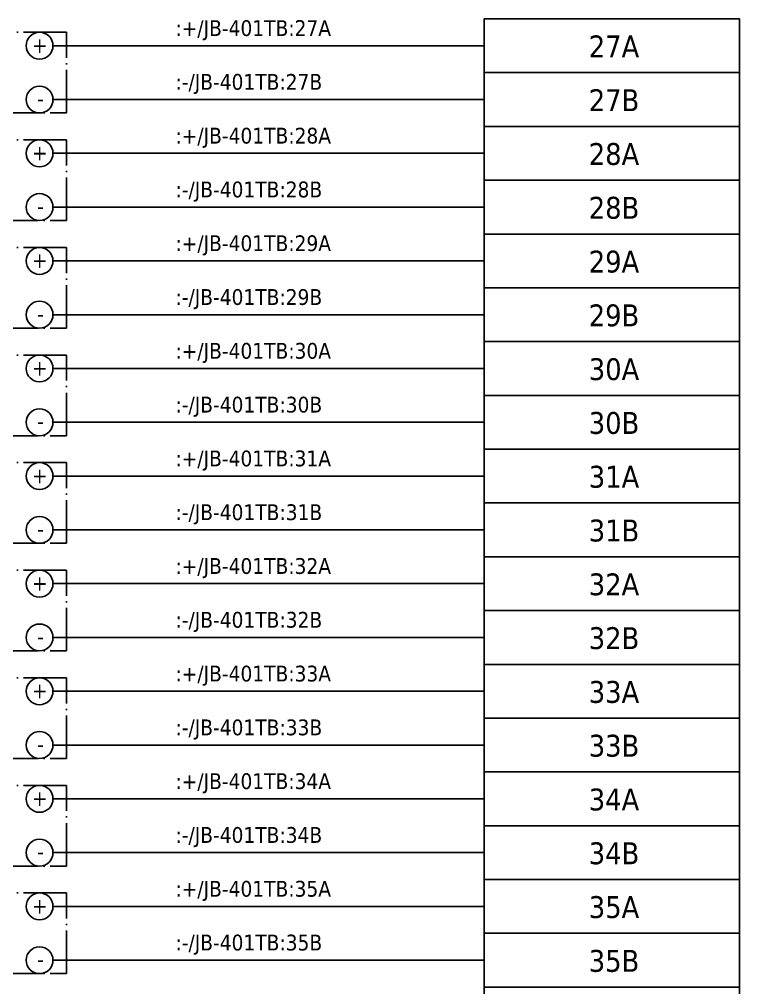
# Model space of a CAD drawing. Header units: millimetres. Extents: x 0 to 1792788, y -13 to 262234.
# Drawn here: x 35.5 to 89, y 79 to 151 of the extents above; entities that cross this region are included whole.
import ezdxf
from ezdxf.enums import TextEntityAlignment as Align

# ---------------------------------------------------------------- set-up
doc = ezdxf.new("R2010")
doc.units = ezdxf.units.MM
doc.linetypes.add('EPL_DASHDOT', pattern=[1, 0.8, -0.1, 0, -0.1])
for name, color, linetype, lineweight in [('EPLAN300', 5, 'Continuous', 25), ('EPLAN302', 5, 'Continuous', 25), ('EPLAN307', 134, 'EPL_DASHDOT', 25), ('EPLAN311', 7, 'Continuous', 25), ('EPLAN400', 5, 'Continuous', 35), ('EPLAN405', 7, 'Continuous', 25), ('EPLAN421', 5, 'Continuous', 35), ('EPLAN433', 251, 'Continuous', 35), ('EPLAN500', 7, 'Continuous', 35), ('EPLAN501', 7, 'Continuous', 35), ('EPLAN502', 7, 'Continuous', 35), ('EPLAN503', 7, 'Continuous', 35), ('EPLAN504', 7, 'Continuous', 35)]:
    doc.layers.add(name, color=color, linetype=linetype, lineweight=lineweight)
doc.styles.add('Tahoma', font='')
doc.styles.get('Tahoma').set_extended_font_data('Tahoma')

# ---------------------------------------------------------------- blocks, each defined once
blk = doc.blocks.new('EPLSYM_LibrarySPECIAL_en_US_Symbol427_Variant5_Placement1_96')
at = {"layer": 'EPLAN421', "color": 5, "style": 'Tahoma'}
for tag, p in [('17_20029[1]', (-0.9525, 3.335)), ('17_20029[2]', (20.0025, 3.335))]:
    blk.add_attdef(tag, text='', height=1.1739, dxfattribs=at).set_placement(p, align=Align.BOTTOM_RIGHT)
at = {"layer": 'EPLAN433', "color": 251, "style": 'Tahoma'}
blk.add_attdef('17_20406_1', text='', height=1.6254, dxfattribs=at).set_placement((0.9525, 1.5875), align=Align.BOTTOM_RIGHT)
blk.add_attdef('17_20406', text='', height=1.6254, dxfattribs=at).set_placement((0.9525, 1.5875), align=Align.BOTTOM_LEFT)
blk = doc.blocks.new('EPLSYM_LibrarySPECIAL_en_US_Symbol427_Variant5_Placement1_97')
at = {"layer": 'EPLAN421', "color": 5, "style": 'Tahoma'}
for tag, p in [('17_20029[1]', (-0.9525, 3.335)), ('17_20029[2]', (20.0025, 3.335))]:
    blk.add_attdef(tag, text='', height=1.1739, dxfattribs=at).set_placement(p, align=Align.BOTTOM_RIGHT)
at = {"layer": 'EPLAN433', "color": 251, "style": 'Tahoma'}
blk.add_attdef('17_20406_1', text='', height=1.6254, dxfattribs=at).set_placement((0.9525, 1.5875), align=Align.BOTTOM_RIGHT)
blk.add_attdef('17_20406', text='', height=1.6254, dxfattribs=at).set_placement((0.9525, 1.5875), align=Align.BOTTOM_LEFT)
blk = doc.blocks.new('EPLSYM_LibrarySPECIAL_en_US_Symbol427_Variant5_Placement1_98')
at = {"layer": 'EPLAN421', "color": 5, "style": 'Tahoma'}
for tag, p in [('17_20029[1]', (-0.9525, 3.335)), ('17_20029[2]', (20.0025, 3.335))]:
    blk.add_attdef(tag, text='', height=1.1739, dxfattribs=at).set_placement(p, align=Align.BOTTOM_RIGHT)
at = {"layer": 'EPLAN433', "color": 251, "style": 'Tahoma'}
blk.add_attdef('17_20406_1', text='', height=1.6254, dxfattribs=at).set_placement((0.9525, 1.5875), align=Align.BOTTOM_RIGHT)
blk.add_attdef('17_20406', text='', height=1.6254, dxfattribs=at).set_placement((0.9525, 1.5875), align=Align.BOTTOM_LEFT)
blk = doc.blocks.new('EPLSYM_LibrarySPECIAL_en_US_Symbol427_Variant5_Placement1_99')
at = {"layer": 'EPLAN421', "color": 5, "style": 'Tahoma'}
for tag, p in [('17_20029[1]', (-0.9525, 3.335)), ('17_20029[2]', (20.0025, 3.335))]:
    blk.add_attdef(tag, text='', height=1.1739, dxfattribs=at).set_placement(p, align=Align.BOTTOM_RIGHT)
at = {"layer": 'EPLAN433', "color": 251, "style": 'Tahoma'}
blk.add_attdef('17_20406_1', text='', height=1.6254, dxfattribs=at).set_placement((0.9525, 1.5875), align=Align.BOTTOM_RIGHT)
blk.add_attdef('17_20406', text='', height=1.6254, dxfattribs=at).set_placement((0.9525, 1.5875), align=Align.BOTTOM_LEFT)
blk = doc.blocks.new('EPLSYM_LibrarySPECIAL_en_US_Symbol427_Variant5_Placement1_100')
at = {"layer": 'EPLAN421', "color": 5, "style": 'Tahoma'}
for tag, p in [('17_20029[1]', (-0.9525, 3.335)), ('17_20029[2]', (20.0025, 3.335))]:
    blk.add_attdef(tag, text='', height=1.1739, dxfattribs=at).set_placement(p, align=Align.BOTTOM_RIGHT)
at = {"layer": 'EPLAN433', "color": 251, "style": 'Tahoma'}
blk.add_attdef('17_20406_1', text='', height=1.6254, dxfattribs=at).set_placement((0.9525, 1.5875), align=Align.BOTTOM_RIGHT)
blk.add_attdef('17_20406', text='', height=1.6254, dxfattribs=at).set_placement((0.9525, 1.5875), align=Align.BOTTOM_LEFT)
blk = doc.blocks.new('EPLSYM_LibrarySPECIAL_en_US_Symbol427_Variant5_Placement1_101')
at = {"layer": 'EPLAN421', "color": 5, "style": 'Tahoma'}
for tag, p in [('17_20029[1]', (-0.9525, 3.335)), ('17_20029[2]', (20.0025, 3.335))]:
    blk.add_attdef(tag, text='', height=1.1739, dxfattribs=at).set_placement(p, align=Align.BOTTOM_RIGHT)
at = {"layer": 'EPLAN433', "color": 251, "style": 'Tahoma'}
blk.add_attdef('17_20406_1', text='', height=1.6254, dxfattribs=at).set_placement((0.9525, 1.5875), align=Align.BOTTOM_RIGHT)
blk.add_attdef('17_20406', text='', height=1.6254, dxfattribs=at).set_placement((0.9525, 1.5875), align=Align.BOTTOM_LEFT)
blk = doc.blocks.new('EPLSYM_LibrarySPECIAL_en_US_Symbol427_Variant5_Placement1_102')
at = {"layer": 'EPLAN421', "color": 5, "style": 'Tahoma'}
for tag, p in [('17_20029[1]', (-0.9525, 3.335)), ('17_20029[2]', (20.0025, 3.335))]:
    blk.add_attdef(tag, text='', height=1.1739, dxfattribs=at).set_placement(p, align=Align.BOTTOM_RIGHT)
at = {"layer": 'EPLAN433', "color": 251, "style": 'Tahoma'}
blk.add_attdef('17_20406_1', text='', height=1.6254, dxfattribs=at).set_placement((0.9525, 1.5875), align=Align.BOTTOM_RIGHT)
blk.add_attdef('17_20406', text='', height=1.6254, dxfattribs=at).set_placement((0.9525, 1.5875), align=Align.BOTTOM_LEFT)
blk = doc.blocks.new('EPLSYM_LibrarySPECIAL_en_US_Symbol427_Variant5_Placement1_103')
at = {"layer": 'EPLAN421', "color": 5, "style": 'Tahoma'}
for tag, p in [('17_20029[1]', (-0.9525, 3.335)), ('17_20029[2]', (20.0025, 3.335))]:
    blk.add_attdef(tag, text='', height=1.1739, dxfattribs=at).set_placement(p, align=Align.BOTTOM_RIGHT)
at = {"layer": 'EPLAN433', "color": 251, "style": 'Tahoma'}
blk.add_attdef('17_20406_1', text='', height=1.6254, dxfattribs=at).set_placement((0.9525, 1.5875), align=Align.BOTTOM_RIGHT)
blk.add_attdef('17_20406', text='', height=1.6254, dxfattribs=at).set_placement((0.9525, 1.5875), align=Align.BOTTOM_LEFT)
blk = doc.blocks.new('EPLSYM_LibrarySPECIAL_en_US_Symbol427_Variant5_Placement1_104')
at = {"layer": 'EPLAN421', "color": 5, "style": 'Tahoma'}
for tag, p in [('17_20029[1]', (-0.9525, 3.335)), ('17_20029[2]', (20.0025, 3.335))]:
    blk.add_attdef(tag, text='', height=1.1739, dxfattribs=at).set_placement(p, align=Align.BOTTOM_RIGHT)
at = {"layer": 'EPLAN433', "color": 251, "style": 'Tahoma'}
blk.add_attdef('17_20406_1', text='', height=1.6254, dxfattribs=at).set_placement((0.9525, 1.5875), align=Align.BOTTOM_RIGHT)
blk.add_attdef('17_20406', text='', height=1.6254, dxfattribs=at).set_placement((0.9525, 1.5875), align=Align.BOTTOM_LEFT)
blk = doc.blocks.new('EPLSYM_LibrarySPECIAL_en_US_Symbol427_Variant5_Placement1_105')
at = {"layer": 'EPLAN421', "color": 5, "style": 'Tahoma'}
for tag, p in [('17_20029[1]', (-0.9525, 3.335)), ('17_20029[2]', (20.0025, 3.335))]:
    blk.add_attdef(tag, text='', height=1.1739, dxfattribs=at).set_placement(p, align=Align.BOTTOM_RIGHT)
at = {"layer": 'EPLAN433', "color": 251, "style": 'Tahoma'}
blk.add_attdef('17_20406_1', text='', height=1.6254, dxfattribs=at).set_placement((0.9525, 1.5875), align=Align.BOTTOM_RIGHT)
blk.add_attdef('17_20406', text='', height=1.6254, dxfattribs=at).set_placement((0.9525, 1.5875), align=Align.BOTTOM_LEFT)
blk = doc.blocks.new('EPLSYM_LibrarySPECIAL_en_US_Symbol427_Variant5_Placement1_106')
at = {"layer": 'EPLAN421', "color": 5, "style": 'Tahoma'}
for tag, p in [('17_20029[1]', (-0.9525, 3.335)), ('17_20029[2]', (20.0025, 3.335))]:
    blk.add_attdef(tag, text='', height=1.1739, dxfattribs=at).set_placement(p, align=Align.BOTTOM_RIGHT)
at = {"layer": 'EPLAN433', "color": 251, "style": 'Tahoma'}
blk.add_attdef('17_20406_1', text='', height=1.6254, dxfattribs=at).set_placement((0.9525, 1.5875), align=Align.BOTTOM_RIGHT)
blk.add_attdef('17_20406', text='', height=1.6254, dxfattribs=at).set_placement((0.9525, 1.5875), align=Align.BOTTOM_LEFT)
blk = doc.blocks.new('EPLSYM_LibrarySPECIAL_en_US_Symbol427_Variant5_Placement1_107')
at = {"layer": 'EPLAN421', "color": 5, "style": 'Tahoma'}
for tag, p in [('17_20029[1]', (-0.9525, 3.335)), ('17_20029[2]', (20.0025, 3.335))]:
    blk.add_attdef(tag, text='', height=1.1739, dxfattribs=at).set_placement(p, align=Align.BOTTOM_RIGHT)
at = {"layer": 'EPLAN433', "color": 251, "style": 'Tahoma'}
blk.add_attdef('17_20406_1', text='', height=1.6254, dxfattribs=at).set_placement((0.9525, 1.5875), align=Align.BOTTOM_RIGHT)
blk.add_attdef('17_20406', text='', height=1.6254, dxfattribs=at).set_placement((0.9525, 1.5875), align=Align.BOTTOM_LEFT)
blk = doc.blocks.new('EPLSYM_LibrarySPECIAL_en_US_Symbol427_Variant5_Placement1_108')
at = {"layer": 'EPLAN421', "color": 5, "style": 'Tahoma'}
for tag, p in [('17_20029[1]', (-0.9525, 3.335)), ('17_20029[2]', (20.0025, 3.335))]:
    blk.add_attdef(tag, text='', height=1.1739, dxfattribs=at).set_placement(p, align=Align.BOTTOM_RIGHT)
at = {"layer": 'EPLAN433', "color": 251, "style": 'Tahoma'}
blk.add_attdef('17_20406_1', text='', height=1.6254, dxfattribs=at).set_placement((0.9525, 1.5875), align=Align.BOTTOM_RIGHT)
blk.add_attdef('17_20406', text='', height=1.6254, dxfattribs=at).set_placement((0.9525, 1.5875), align=Align.BOTTOM_LEFT)
blk = doc.blocks.new('EPLSYM_LibrarySPECIAL_en_US_Symbol427_Variant5_Placement1_109')
at = {"layer": 'EPLAN421', "color": 5, "style": 'Tahoma'}
for tag, p in [('17_20029[1]', (-0.9525, 3.335)), ('17_20029[2]', (20.0025, 3.335))]:
    blk.add_attdef(tag, text='', height=1.1739, dxfattribs=at).set_placement(p, align=Align.BOTTOM_RIGHT)
at = {"layer": 'EPLAN433', "color": 251, "style": 'Tahoma'}
blk.add_attdef('17_20406_1', text='', height=1.6254, dxfattribs=at).set_placement((0.9525, 1.5875), align=Align.BOTTOM_RIGHT)
blk.add_attdef('17_20406', text='', height=1.6254, dxfattribs=at).set_placement((0.9525, 1.5875), align=Align.BOTTOM_LEFT)
blk = doc.blocks.new('EPLSYM_LibrarySPECIAL_en_US_Symbol427_Variant5_Placement1_110')
at = {"layer": 'EPLAN421', "color": 5, "style": 'Tahoma'}
for tag, p in [('17_20029[1]', (-0.9525, 3.335)), ('17_20029[2]', (20.0025, 3.335))]:
    blk.add_attdef(tag, text='', height=1.1739, dxfattribs=at).set_placement(p, align=Align.BOTTOM_RIGHT)
at = {"layer": 'EPLAN433', "color": 251, "style": 'Tahoma'}
blk.add_attdef('17_20406_1', text='', height=1.6254, dxfattribs=at).set_placement((0.9525, 1.5875), align=Align.BOTTOM_RIGHT)
blk.add_attdef('17_20406', text='', height=1.6254, dxfattribs=at).set_placement((0.9525, 1.5875), align=Align.BOTTOM_LEFT)
blk = doc.blocks.new('EPLSYM_LibrarySPECIAL_en_US_Symbol427_Variant5_Placement1_111')
at = {"layer": 'EPLAN421', "color": 5, "style": 'Tahoma'}
for tag, p in [('17_20029[1]', (-0.9525, 3.335)), ('17_20029[2]', (20.0025, 3.335))]:
    blk.add_attdef(tag, text='', height=1.1739, dxfattribs=at).set_placement(p, align=Align.BOTTOM_RIGHT)
at = {"layer": 'EPLAN433', "color": 251, "style": 'Tahoma'}
blk.add_attdef('17_20406_1', text='', height=1.6254, dxfattribs=at).set_placement((0.9525, 1.5875), align=Align.BOTTOM_RIGHT)
blk.add_attdef('17_20406', text='', height=1.6254, dxfattribs=at).set_placement((0.9525, 1.5875), align=Align.BOTTOM_LEFT)
blk = doc.blocks.new('EPLSYM_LibrarySPECIAL_en_US_Symbol427_Variant5_Placement1_112')
at = {"layer": 'EPLAN421', "color": 5, "style": 'Tahoma'}
for tag, p in [('17_20029[1]', (-0.9525, 3.335)), ('17_20029[2]', (20.0025, 3.335))]:
    blk.add_attdef(tag, text='', height=1.1739, dxfattribs=at).set_placement(p, align=Align.BOTTOM_RIGHT)
at = {"layer": 'EPLAN433', "color": 251, "style": 'Tahoma'}
blk.add_attdef('17_20406_1', text='', height=1.6254, dxfattribs=at).set_placement((0.9525, 1.5875), align=Align.BOTTOM_RIGHT)
blk.add_attdef('17_20406', text='', height=1.6254, dxfattribs=at).set_placement((0.9525, 1.5875), align=Align.BOTTOM_LEFT)
blk = doc.blocks.new('EPLSYM_LibrarySPECIAL_en_US_Symbol427_Variant5_Placement1_113')
at = {"layer": 'EPLAN421', "color": 5, "style": 'Tahoma'}
for tag, p in [('17_20029[1]', (-0.9525, 3.335)), ('17_20029[2]', (20.0025, 3.335))]:
    blk.add_attdef(tag, text='', height=1.1739, dxfattribs=at).set_placement(p, align=Align.BOTTOM_RIGHT)
at = {"layer": 'EPLAN433', "color": 251, "style": 'Tahoma'}
blk.add_attdef('17_20406_1', text='', height=1.6254, dxfattribs=at).set_placement((0.9525, 1.5875), align=Align.BOTTOM_RIGHT)
blk.add_attdef('17_20406', text='', height=1.6254, dxfattribs=at).set_placement((0.9525, 1.5875), align=Align.BOTTOM_LEFT)
blk = doc.blocks.new('EPLSYM_LibrarySPECIAL_Symbol17_Variant3_Placement1')
at = {"layer": 'EPLAN302', "lineweight": 25, "ltscale": 4}
blk.add_line((4, 0), (1, 0), dxfattribs=at)
blk.add_circle((0, 0), 1, dxfattribs=at)
at = {"layer": 'EPLAN421', "color": 5, "style": 'Tahoma'}
blk.add_attdef('17_20039', text='', height=1.174, dxfattribs=at).set_placement((3, 1), align=Align.BOTTOM_RIGHT)
blk = doc.blocks.new('EPLSYM_LibrarySPECIAL_Symbol2_Variant0_Placement1_2')
at = {"layer": 'EPLAN307', "lineweight": 25, "ltscale": 4}
blk.add_lwpolyline([(0, -6), (34, -6), (34, 0), (0, 0)], close=True, dxfattribs=at)
at = {"layer": 'EPLAN400', "color": 5, "style": 'Tahoma'}
blk.add_attdef('88_20010', text='', height=2.2575, dxfattribs=at).set_placement((-1.5, -0.9515), align=Align.TOP_RIGHT)
at = {"layer": 'EPLAN500', "color": 7, "style": 'Tahoma'}
blk.add_attdef('88_20027', text='', height=1.6254, dxfattribs=at).set_placement((-1.5, -4.57508), align=Align.TOP_RIGHT)
at = {"layer": 'EPLAN501', "color": 7, "style": 'Tahoma'}
blk.add_attdef('88_20011', text='', height=1.6254, dxfattribs=at).set_placement((-1.5, -9.97508), align=Align.TOP_RIGHT)
at = {"layer": 'EPLAN502', "color": 7, "style": 'Tahoma'}
blk.add_attdef('88_20025', text='', height=1.6254, dxfattribs=at).set_placement((-1.5, -12.67508), align=Align.TOP_RIGHT)
at = {"layer": 'EPLAN503', "color": 7, "style": 'Tahoma'}
blk.add_attdef('88_20024', text='', height=1.6254, dxfattribs=at).set_placement((-1.5, -15.37508), align=Align.TOP_RIGHT)
at = {"layer": 'EPLAN504', "color": 7, "style": 'Tahoma'}
blk.add_attdef('88_20901[1]', text='', height=1.6254, dxfattribs=at).set_placement((-1.5, -7.27508), align=Align.TOP_RIGHT)
blk = doc.blocks.new('EPLSYM_LibrarySPECIAL_Symbol2_Variant0_Placement1_3')
at = {"layer": 'EPLAN307', "lineweight": 25, "ltscale": 4}
blk.add_lwpolyline([(0, -6), (34, -6), (34, 0), (0, 0)], close=True, dxfattribs=at)
at = {"layer": 'EPLAN400', "color": 5, "style": 'Tahoma'}
blk.add_attdef('88_20010', text='', height=2.2575, dxfattribs=at).set_placement((-1.5, -0.9515), align=Align.TOP_RIGHT)
at = {"layer": 'EPLAN500', "color": 7, "style": 'Tahoma'}
blk.add_attdef('88_20027', text='', height=1.6254, dxfattribs=at).set_placement((-1.5, -4.57508), align=Align.TOP_RIGHT)
at = {"layer": 'EPLAN501', "color": 7, "style": 'Tahoma'}
blk.add_attdef('88_20011', text='', height=1.6254, dxfattribs=at).set_placement((-1.5, -9.97508), align=Align.TOP_RIGHT)
at = {"layer": 'EPLAN502', "color": 7, "style": 'Tahoma'}
blk.add_attdef('88_20025', text='', height=1.6254, dxfattribs=at).set_placement((-1.5, -12.67508), align=Align.TOP_RIGHT)
at = {"layer": 'EPLAN503', "color": 7, "style": 'Tahoma'}
blk.add_attdef('88_20024', text='', height=1.6254, dxfattribs=at).set_placement((-1.5, -15.37508), align=Align.TOP_RIGHT)
at = {"layer": 'EPLAN504', "color": 7, "style": 'Tahoma'}
blk.add_attdef('88_20901[1]', text='', height=1.6254, dxfattribs=at).set_placement((-1.5, -7.27508), align=Align.TOP_RIGHT)
blk = doc.blocks.new('EPLSYM_LibrarySPECIAL_Symbol2_Variant0_Placement1_4')
at = {"layer": 'EPLAN307', "lineweight": 25, "ltscale": 4}
blk.add_lwpolyline([(0, -6), (34, -6), (34, 0), (0, 0)], close=True, dxfattribs=at)
at = {"layer": 'EPLAN400', "color": 5, "style": 'Tahoma'}
blk.add_attdef('88_20010', text='', height=2.2575, dxfattribs=at).set_placement((-1.5, -0.9515), align=Align.TOP_RIGHT)
at = {"layer": 'EPLAN500', "color": 7, "style": 'Tahoma'}
blk.add_attdef('88_20027', text='', height=1.6254, dxfattribs=at).set_placement((-1.5, -4.57508), align=Align.TOP_RIGHT)
at = {"layer": 'EPLAN501', "color": 7, "style": 'Tahoma'}
blk.add_attdef('88_20011', text='', height=1.6254, dxfattribs=at).set_placement((-1.5, -9.97508), align=Align.TOP_RIGHT)
at = {"layer": 'EPLAN502', "color": 7, "style": 'Tahoma'}
blk.add_attdef('88_20025', text='', height=1.6254, dxfattribs=at).set_placement((-1.5, -12.67508), align=Align.TOP_RIGHT)
at = {"layer": 'EPLAN503', "color": 7, "style": 'Tahoma'}
blk.add_attdef('88_20024', text='', height=1.6254, dxfattribs=at).set_placement((-1.5, -15.37508), align=Align.TOP_RIGHT)
at = {"layer": 'EPLAN504', "color": 7, "style": 'Tahoma'}
blk.add_attdef('88_20901[1]', text='', height=1.6254, dxfattribs=at).set_placement((-1.5, -7.27508), align=Align.TOP_RIGHT)
blk = doc.blocks.new('EPLSYM_LibrarySPECIAL_Symbol2_Variant0_Placement1_5')
at = {"layer": 'EPLAN307', "lineweight": 25, "ltscale": 4}
blk.add_lwpolyline([(0, -6), (34, -6), (34, 0), (0, 0)], close=True, dxfattribs=at)
at = {"layer": 'EPLAN400', "color": 5, "style": 'Tahoma'}
blk.add_attdef('88_20010', text='', height=2.2575, dxfattribs=at).set_placement((-1.5, -0.9515), align=Align.TOP_RIGHT)
at = {"layer": 'EPLAN500', "color": 7, "style": 'Tahoma'}
blk.add_attdef('88_20027', text='', height=1.6254, dxfattribs=at).set_placement((-1.5, -4.57508), align=Align.TOP_RIGHT)
at = {"layer": 'EPLAN501', "color": 7, "style": 'Tahoma'}
blk.add_attdef('88_20011', text='', height=1.6254, dxfattribs=at).set_placement((-1.5, -9.97508), align=Align.TOP_RIGHT)
at = {"layer": 'EPLAN502', "color": 7, "style": 'Tahoma'}
blk.add_attdef('88_20025', text='', height=1.6254, dxfattribs=at).set_placement((-1.5, -12.67508), align=Align.TOP_RIGHT)
at = {"layer": 'EPLAN503', "color": 7, "style": 'Tahoma'}
blk.add_attdef('88_20024', text='', height=1.6254, dxfattribs=at).set_placement((-1.5, -15.37508), align=Align.TOP_RIGHT)
at = {"layer": 'EPLAN504', "color": 7, "style": 'Tahoma'}
blk.add_attdef('88_20901[1]', text='', height=1.6254, dxfattribs=at).set_placement((-1.5, -7.27508), align=Align.TOP_RIGHT)
blk = doc.blocks.new('EPLSYM_LibrarySPECIAL_Symbol2_Variant0_Placement1_6')
at = {"layer": 'EPLAN307', "lineweight": 25, "ltscale": 4}
blk.add_lwpolyline([(0, -6), (34, -6), (34, 0), (0, 0)], close=True, dxfattribs=at)
at = {"layer": 'EPLAN400', "color": 5, "style": 'Tahoma'}
blk.add_attdef('88_20010', text='', height=2.2575, dxfattribs=at).set_placement((-1.5, -0.9515), align=Align.TOP_RIGHT)
at = {"layer": 'EPLAN500', "color": 7, "style": 'Tahoma'}
blk.add_attdef('88_20027', text='', height=1.6254, dxfattribs=at).set_placement((-1.5, -4.57508), align=Align.TOP_RIGHT)
at = {"layer": 'EPLAN501', "color": 7, "style": 'Tahoma'}
blk.add_attdef('88_20011', text='', height=1.6254, dxfattribs=at).set_placement((-1.5, -9.97508), align=Align.TOP_RIGHT)
at = {"layer": 'EPLAN502', "color": 7, "style": 'Tahoma'}
blk.add_attdef('88_20025', text='', height=1.6254, dxfattribs=at).set_placement((-1.5, -12.67508), align=Align.TOP_RIGHT)
at = {"layer": 'EPLAN503', "color": 7, "style": 'Tahoma'}
blk.add_attdef('88_20024', text='', height=1.6254, dxfattribs=at).set_placement((-1.5, -15.37508), align=Align.TOP_RIGHT)
at = {"layer": 'EPLAN504', "color": 7, "style": 'Tahoma'}
blk.add_attdef('88_20901[1]', text='', height=1.6254, dxfattribs=at).set_placement((-1.5, -7.27508), align=Align.TOP_RIGHT)
blk = doc.blocks.new('EPLSYM_LibrarySPECIAL_Symbol2_Variant0_Placement1_7')
at = {"layer": 'EPLAN307', "lineweight": 25, "ltscale": 4}
blk.add_lwpolyline([(0, -6), (34, -6), (34, 0), (0, 0)], close=True, dxfattribs=at)
at = {"layer": 'EPLAN400', "color": 5, "style": 'Tahoma'}
blk.add_attdef('88_20010', text='', height=2.2575, dxfattribs=at).set_placement((-1.5, -0.9515), align=Align.TOP_RIGHT)
at = {"layer": 'EPLAN500', "color": 7, "style": 'Tahoma'}
blk.add_attdef('88_20027', text='', height=1.6254, dxfattribs=at).set_placement((-1.5, -4.57508), align=Align.TOP_RIGHT)
at = {"layer": 'EPLAN501', "color": 7, "style": 'Tahoma'}
blk.add_attdef('88_20011', text='', height=1.6254, dxfattribs=at).set_placement((-1.5, -9.97508), align=Align.TOP_RIGHT)
at = {"layer": 'EPLAN502', "color": 7, "style": 'Tahoma'}
blk.add_attdef('88_20025', text='', height=1.6254, dxfattribs=at).set_placement((-1.5, -12.67508), align=Align.TOP_RIGHT)
at = {"layer": 'EPLAN503', "color": 7, "style": 'Tahoma'}
blk.add_attdef('88_20024', text='', height=1.6254, dxfattribs=at).set_placement((-1.5, -15.37508), align=Align.TOP_RIGHT)
at = {"layer": 'EPLAN504', "color": 7, "style": 'Tahoma'}
blk.add_attdef('88_20901[1]', text='', height=1.6254, dxfattribs=at).set_placement((-1.5, -7.27508), align=Align.TOP_RIGHT)
blk = doc.blocks.new('EPLSYM_LibrarySPECIAL_Symbol2_Variant0_Placement1_8')
at = {"layer": 'EPLAN307', "lineweight": 25, "ltscale": 4}
blk.add_lwpolyline([(0, -6), (34, -6), (34, 0), (0, 0)], close=True, dxfattribs=at)
at = {"layer": 'EPLAN400', "color": 5, "style": 'Tahoma'}
blk.add_attdef('88_20010', text='', height=2.2575, dxfattribs=at).set_placement((-1.5, -0.9515), align=Align.TOP_RIGHT)
at = {"layer": 'EPLAN500', "color": 7, "style": 'Tahoma'}
blk.add_attdef('88_20027', text='', height=1.6254, dxfattribs=at).set_placement((-1.5, -4.57508), align=Align.TOP_RIGHT)
at = {"layer": 'EPLAN501', "color": 7, "style": 'Tahoma'}
blk.add_attdef('88_20011', text='', height=1.6254, dxfattribs=at).set_placement((-1.5, -9.97508), align=Align.TOP_RIGHT)
at = {"layer": 'EPLAN502', "color": 7, "style": 'Tahoma'}
blk.add_attdef('88_20025', text='', height=1.6254, dxfattribs=at).set_placement((-1.5, -12.67508), align=Align.TOP_RIGHT)
at = {"layer": 'EPLAN503', "color": 7, "style": 'Tahoma'}
blk.add_attdef('88_20024', text='', height=1.6254, dxfattribs=at).set_placement((-1.5, -15.37508), align=Align.TOP_RIGHT)
at = {"layer": 'EPLAN504', "color": 7, "style": 'Tahoma'}
blk.add_attdef('88_20901[1]', text='', height=1.6254, dxfattribs=at).set_placement((-1.5, -7.27508), align=Align.TOP_RIGHT)
blk = doc.blocks.new('EPLSYM_LibrarySPECIAL_Symbol2_Variant0_Placement1_9')
at = {"layer": 'EPLAN307', "lineweight": 25, "ltscale": 4}
blk.add_lwpolyline([(0, -6), (34, -6), (34, 0), (0, 0)], close=True, dxfattribs=at)
at = {"layer": 'EPLAN400', "color": 5, "style": 'Tahoma'}
blk.add_attdef('88_20010', text='', height=2.2575, dxfattribs=at).set_placement((-1.5, -0.9515), align=Align.TOP_RIGHT)
at = {"layer": 'EPLAN500', "color": 7, "style": 'Tahoma'}
blk.add_attdef('88_20027', text='', height=1.6254, dxfattribs=at).set_placement((-1.5, -4.57508), align=Align.TOP_RIGHT)
at = {"layer": 'EPLAN501', "color": 7, "style": 'Tahoma'}
blk.add_attdef('88_20011', text='', height=1.6254, dxfattribs=at).set_placement((-1.5, -9.97508), align=Align.TOP_RIGHT)
at = {"layer": 'EPLAN502', "color": 7, "style": 'Tahoma'}
blk.add_attdef('88_20025', text='', height=1.6254, dxfattribs=at).set_placement((-1.5, -12.67508), align=Align.TOP_RIGHT)
at = {"layer": 'EPLAN503', "color": 7, "style": 'Tahoma'}
blk.add_attdef('88_20024', text='', height=1.6254, dxfattribs=at).set_placement((-1.5, -15.37508), align=Align.TOP_RIGHT)
at = {"layer": 'EPLAN504', "color": 7, "style": 'Tahoma'}
blk.add_attdef('88_20901[1]', text='', height=1.6254, dxfattribs=at).set_placement((-1.5, -7.27508), align=Align.TOP_RIGHT)
blk = doc.blocks.new('EPLSYM_LibrarySPECIAL_Symbol2_Variant0_Placement1_10')
at = {"layer": 'EPLAN307', "lineweight": 25, "ltscale": 4}
blk.add_lwpolyline([(0, -6), (34, -6), (34, 0), (0, 0)], close=True, dxfattribs=at)
at = {"layer": 'EPLAN400', "color": 5, "style": 'Tahoma'}
blk.add_attdef('88_20010', text='', height=2.2575, dxfattribs=at).set_placement((-1.5, -0.9515), align=Align.TOP_RIGHT)
at = {"layer": 'EPLAN500', "color": 7, "style": 'Tahoma'}
blk.add_attdef('88_20027', text='', height=1.6254, dxfattribs=at).set_placement((-1.5, -4.57508), align=Align.TOP_RIGHT)
at = {"layer": 'EPLAN501', "color": 7, "style": 'Tahoma'}
blk.add_attdef('88_20011', text='', height=1.6254, dxfattribs=at).set_placement((-1.5, -9.97508), align=Align.TOP_RIGHT)
at = {"layer": 'EPLAN502', "color": 7, "style": 'Tahoma'}
blk.add_attdef('88_20025', text='', height=1.6254, dxfattribs=at).set_placement((-1.5, -12.67508), align=Align.TOP_RIGHT)
at = {"layer": 'EPLAN503', "color": 7, "style": 'Tahoma'}
blk.add_attdef('88_20024', text='', height=1.6254, dxfattribs=at).set_placement((-1.5, -15.37508), align=Align.TOP_RIGHT)
at = {"layer": 'EPLAN504', "color": 7, "style": 'Tahoma'}
blk.add_attdef('88_20901[1]', text='', height=1.6254, dxfattribs=at).set_placement((-1.5, -7.27508), align=Align.TOP_RIGHT)
blk = doc.blocks.new('EPLSYM_LibrarySPECIAL_Symbol308_Variant0_Placement0')
at = {"layer": 'EPLAN405', "color": 7, "style": 'Tahoma'}
for tag, p in [('17_31011', (1.5, 6.35)), ('17_31002', (1.5, 0.5))]:
    blk.add_attdef(tag, text='', height=1.174, dxfattribs=at).set_placement(p, align=Align.BOTTOM_LEFT)
for tag, p in [('17_31004', (1.5, 4.4)), ('17_31003', (1.5, 2.45))]:
    blk.add_attdef(tag, p, '', height=1.174, dxfattribs=at)

msp = doc.modelspace()

# ---------------------------------------------------------------- linework, layer by layer
at = {"layer": 'EPLAN300', "lineweight": 25, "ltscale": 4}
for points in [[(70, 147), (89, 147), (89, 151), (70, 151)], [(70, 143), (89, 143), (89, 147), (70, 147)], [(70, 139), (89, 139), (89, 143), (70, 143)], [(70, 135), (89, 135), (89, 139), (70, 139)], [(70, 131), (89, 131), (89, 135), (70, 135)], [(70, 127), (89, 127), (89, 131), (70, 131)], [(70, 123), (89, 123), (89, 127), (70, 127)], [(70, 119), (89, 119), (89, 123), (70, 123)], [(70, 115), (89, 115), (89, 119), (70, 119)], [(70, 111), (89, 111), (89, 115), (70, 115)], [(70, 107), (89, 107), (89, 111), (70, 111)], [(70, 103), (89, 103), (89, 107), (70, 107)], [(70, 99), (89, 99), (89, 103), (70, 103)], [(70, 95), (89, 95), (89, 99), (70, 99)], [(70, 91), (89, 91), (89, 95), (70, 95)], [(70, 87), (89, 87), (89, 91), (70, 91)], [(70, 83), (89, 83), (89, 87), (70, 87)], [(70, 79), (89, 79), (89, 83), (70, 83)], [(70, 75), (89, 75), (89, 79), (70, 79)]]:
    msp.add_lwpolyline(points, close=True, dxfattribs=at)
at = {"layer": 'EPLAN311', "ltscale": 4}
for p, q in [((70, 149), (38.95, 149)), ((70, 145), (38.95, 145)), ((70, 141), (38.95, 141)), ((70, 137), (38.95, 137)), ((70, 133), (38.95, 133)), ((70, 129), (38.95, 129)), ((70, 125), (38.95, 125)), ((70, 121), (38.95, 121)), ((70, 117), (38.95, 117)), ((70, 113), (38.95, 113)), ((70, 109), (38.95, 109)), ((70, 105), (38.95, 105)), ((70, 101), (38.95, 101)), ((70, 97), (38.95, 97)), ((70, 93), (38.95, 93)), ((70, 89), (38.95, 89)), ((70, 85), (38.95, 85)), ((70, 81), (38.95, 81))]:
    msp.add_line(p, q, dxfattribs=at)

# ---------------------------------------------------------------- block references
ref = msp.add_blockref('EPLSYM_LibrarySPECIAL_Symbol308_Variant0_Placement0', (47, 149))
ref.add_attrib('17_31011', ':+/JB-401TB:27A', dxfattribs={"layer": 'EPLAN405', "color": 7, "height": 1.1739, "style": 'Tahoma'}).set_placement((47.055, 149.374), align=Align.BOTTOM_LEFT)
for name, p in [('EPLSYM_LibrarySPECIAL_Symbol2_Variant0_Placement1_2', (4.95, 150)), ('EPLSYM_LibrarySPECIAL_Symbol2_Variant0_Placement1_3', (4.95, 142)), ('EPLSYM_LibrarySPECIAL_Symbol2_Variant0_Placement1_4', (4.95, 134)), ('EPLSYM_LibrarySPECIAL_Symbol2_Variant0_Placement1_5', (4.95, 126)), ('EPLSYM_LibrarySPECIAL_Symbol2_Variant0_Placement1_6', (4.95, 118)), ('EPLSYM_LibrarySPECIAL_Symbol2_Variant0_Placement1_7', (4.95, 110)), ('EPLSYM_LibrarySPECIAL_Symbol2_Variant0_Placement1_8', (4.95, 102)), ('EPLSYM_LibrarySPECIAL_Symbol2_Variant0_Placement1_9', (4.95, 94)), ('EPLSYM_LibrarySPECIAL_Symbol2_Variant0_Placement1_10', (4.95, 86))]:
    msp.add_blockref(name, p)
ref = msp.add_blockref('EPLSYM_LibrarySPECIAL_Symbol17_Variant3_Placement1', (36.95, 149))
ref.add_attrib('17_20039', '+', dxfattribs={"layer": 'EPLAN421', "color": 5, "height": 1.174, "style": 'Tahoma'}).set_placement((37.541, 148.117), align=Align.BOTTOM_RIGHT)
ref = msp.add_blockref('EPLSYM_LibrarySPECIAL_en_US_Symbol427_Variant5_Placement1_96', (70, 149))
ref.add_attrib('17_20011', '27A', dxfattribs={"layer": 'EPLAN501', "color": 7, "height": 1.6254, "style": 'Tahoma'}).set_placement((79.661, 147.65), align=Align.BOTTOM_CENTER)
ref = msp.add_blockref('EPLSYM_LibrarySPECIAL_Symbol308_Variant0_Placement0', (47, 145))
ref.add_attrib('17_31011', ':-/JB-401TB:27B', dxfattribs={"layer": 'EPLAN405', "color": 7, "height": 1.1739, "style": 'Tahoma'}).set_placement((47.055, 145.374), align=Align.BOTTOM_LEFT)
ref = msp.add_blockref('EPLSYM_LibrarySPECIAL_Symbol17_Variant3_Placement1', (36.95, 145))
ref.add_attrib('17_20039', '-', dxfattribs={"layer": 'EPLAN421', "color": 5, "height": 1.174, "style": 'Tahoma'}).set_placement((37.266, 144.132), align=Align.BOTTOM_RIGHT)
ref = msp.add_blockref('EPLSYM_LibrarySPECIAL_en_US_Symbol427_Variant5_Placement1_97', (70, 145))
ref.add_attrib('17_20011', '27B', dxfattribs={"layer": 'EPLAN501', "color": 7, "height": 1.6254, "style": 'Tahoma'}).set_placement((79.661, 143.65), align=Align.BOTTOM_CENTER)
ref = msp.add_blockref('EPLSYM_LibrarySPECIAL_Symbol308_Variant0_Placement0', (47, 141))
ref.add_attrib('17_31011', ':+/JB-401TB:28A', dxfattribs={"layer": 'EPLAN405', "color": 7, "height": 1.1739, "style": 'Tahoma'}).set_placement((47.055, 141.374), align=Align.BOTTOM_LEFT)
ref = msp.add_blockref('EPLSYM_LibrarySPECIAL_Symbol17_Variant3_Placement1', (36.95, 141))
ref.add_attrib('17_20039', '+', dxfattribs={"layer": 'EPLAN421', "color": 5, "height": 1.174, "style": 'Tahoma'}).set_placement((37.541, 140.117), align=Align.BOTTOM_RIGHT)
ref = msp.add_blockref('EPLSYM_LibrarySPECIAL_en_US_Symbol427_Variant5_Placement1_98', (70, 141))
ref.add_attrib('17_20011', '28A', dxfattribs={"layer": 'EPLAN501', "color": 7, "height": 1.6254, "style": 'Tahoma'}).set_placement((79.661, 139.65), align=Align.BOTTOM_CENTER)
ref = msp.add_blockref('EPLSYM_LibrarySPECIAL_Symbol308_Variant0_Placement0', (47, 137))
ref.add_attrib('17_31011', ':-/JB-401TB:28B', dxfattribs={"layer": 'EPLAN405', "color": 7, "height": 1.1739, "style": 'Tahoma'}).set_placement((47.055, 137.374), align=Align.BOTTOM_LEFT)
ref = msp.add_blockref('EPLSYM_LibrarySPECIAL_Symbol17_Variant3_Placement1', (36.95, 137))
ref.add_attrib('17_20039', '-', dxfattribs={"layer": 'EPLAN421', "color": 5, "height": 1.174, "style": 'Tahoma'}).set_placement((37.266, 136.132), align=Align.BOTTOM_RIGHT)
ref = msp.add_blockref('EPLSYM_LibrarySPECIAL_en_US_Symbol427_Variant5_Placement1_99', (70, 137))
ref.add_attrib('17_20011', '28B', dxfattribs={"layer": 'EPLAN501', "color": 7, "height": 1.6254, "style": 'Tahoma'}).set_placement((79.661, 135.65), align=Align.BOTTOM_CENTER)
ref = msp.add_blockref('EPLSYM_LibrarySPECIAL_Symbol308_Variant0_Placement0', (47, 133))
ref.add_attrib('17_31011', ':+/JB-401TB:29A', dxfattribs={"layer": 'EPLAN405', "color": 7, "height": 1.1739, "style": 'Tahoma'}).set_placement((47.055, 133.374), align=Align.BOTTOM_LEFT)
ref = msp.add_blockref('EPLSYM_LibrarySPECIAL_Symbol17_Variant3_Placement1', (36.95, 133))
ref.add_attrib('17_20039', '+', dxfattribs={"layer": 'EPLAN421', "color": 5, "height": 1.174, "style": 'Tahoma'}).set_placement((37.541, 132.117), align=Align.BOTTOM_RIGHT)
ref = msp.add_blockref('EPLSYM_LibrarySPECIAL_en_US_Symbol427_Variant5_Placement1_100', (70, 133))
ref.add_attrib('17_20011', '29A', dxfattribs={"layer": 'EPLAN501', "color": 7, "height": 1.6254, "style": 'Tahoma'}).set_placement((79.661, 131.65), align=Align.BOTTOM_CENTER)
ref = msp.add_blockref('EPLSYM_LibrarySPECIAL_Symbol308_Variant0_Placement0', (47, 129))
ref.add_attrib('17_31011', ':-/JB-401TB:29B', dxfattribs={"layer": 'EPLAN405', "color": 7, "height": 1.1739, "style": 'Tahoma'}).set_placement((47.055, 129.374), align=Align.BOTTOM_LEFT)
ref = msp.add_blockref('EPLSYM_LibrarySPECIAL_Symbol17_Variant3_Placement1', (36.95, 129))
ref.add_attrib('17_20039', '-', dxfattribs={"layer": 'EPLAN421', "color": 5, "height": 1.174, "style": 'Tahoma'}).set_placement((37.266, 128.132), align=Align.BOTTOM_RIGHT)
ref = msp.add_blockref('EPLSYM_LibrarySPECIAL_en_US_Symbol427_Variant5_Placement1_101', (70, 129))
ref.add_attrib('17_20011', '29B', dxfattribs={"layer": 'EPLAN501', "color": 7, "height": 1.6254, "style": 'Tahoma'}).set_placement((79.661, 127.65), align=Align.BOTTOM_CENTER)
ref = msp.add_blockref('EPLSYM_LibrarySPECIAL_Symbol308_Variant0_Placement0', (47, 125))
ref.add_attrib('17_31011', ':+/JB-401TB:30A', dxfattribs={"layer": 'EPLAN405', "color": 7, "height": 1.1739, "style": 'Tahoma'}).set_placement((47.055, 125.374), align=Align.BOTTOM_LEFT)
ref = msp.add_blockref('EPLSYM_LibrarySPECIAL_Symbol17_Variant3_Placement1', (36.95, 125))
ref.add_attrib('17_20039', '+', dxfattribs={"layer": 'EPLAN421', "color": 5, "height": 1.174, "style": 'Tahoma'}).set_placement((37.541, 124.117), align=Align.BOTTOM_RIGHT)
ref = msp.add_blockref('EPLSYM_LibrarySPECIAL_en_US_Symbol427_Variant5_Placement1_102', (70, 125))
ref.add_attrib('17_20011', '30A', dxfattribs={"layer": 'EPLAN501', "color": 7, "height": 1.6254, "style": 'Tahoma'}).set_placement((79.661, 123.65), align=Align.BOTTOM_CENTER)
ref = msp.add_blockref('EPLSYM_LibrarySPECIAL_Symbol308_Variant0_Placement0', (47, 121))
ref.add_attrib('17_31011', ':-/JB-401TB:30B', dxfattribs={"layer": 'EPLAN405', "color": 7, "height": 1.1739, "style": 'Tahoma'}).set_placement((47.055, 121.374), align=Align.BOTTOM_LEFT)
ref = msp.add_blockref('EPLSYM_LibrarySPECIAL_Symbol17_Variant3_Placement1', (36.95, 121))
ref.add_attrib('17_20039', '-', dxfattribs={"layer": 'EPLAN421', "color": 5, "height": 1.174, "style": 'Tahoma'}).set_placement((37.266, 120.132), align=Align.BOTTOM_RIGHT)
ref = msp.add_blockref('EPLSYM_LibrarySPECIAL_en_US_Symbol427_Variant5_Placement1_103', (70, 121))
ref.add_attrib('17_20011', '30B', dxfattribs={"layer": 'EPLAN501', "color": 7, "height": 1.6254, "style": 'Tahoma'}).set_placement((79.661, 119.65), align=Align.BOTTOM_CENTER)
ref = msp.add_blockref('EPLSYM_LibrarySPECIAL_Symbol308_Variant0_Placement0', (47, 117))
ref.add_attrib('17_31011', ':+/JB-401TB:31A', dxfattribs={"layer": 'EPLAN405', "color": 7, "height": 1.1739, "style": 'Tahoma'}).set_placement((47.055, 117.374), align=Align.BOTTOM_LEFT)
ref = msp.add_blockref('EPLSYM_LibrarySPECIAL_Symbol17_Variant3_Placement1', (36.95, 117))
ref.add_attrib('17_20039', '+', dxfattribs={"layer": 'EPLAN421', "color": 5, "height": 1.174, "style": 'Tahoma'}).set_placement((37.541, 116.117), align=Align.BOTTOM_RIGHT)
ref = msp.add_blockref('EPLSYM_LibrarySPECIAL_en_US_Symbol427_Variant5_Placement1_104', (70, 117))
ref.add_attrib('17_20011', '31A', dxfattribs={"layer": 'EPLAN501', "color": 7, "height": 1.6254, "style": 'Tahoma'}).set_placement((79.661, 115.65), align=Align.BOTTOM_CENTER)
ref = msp.add_blockref('EPLSYM_LibrarySPECIAL_Symbol308_Variant0_Placement0', (47, 113))
ref.add_attrib('17_31011', ':-/JB-401TB:31B', dxfattribs={"layer": 'EPLAN405', "color": 7, "height": 1.1739, "style": 'Tahoma'}).set_placement((47.055, 113.374), align=Align.BOTTOM_LEFT)
ref = msp.add_blockref('EPLSYM_LibrarySPECIAL_Symbol17_Variant3_Placement1', (36.95, 113))
ref.add_attrib('17_20039', '-', dxfattribs={"layer": 'EPLAN421', "color": 5, "height": 1.174, "style": 'Tahoma'}).set_placement((37.266, 112.132), align=Align.BOTTOM_RIGHT)
ref = msp.add_blockref('EPLSYM_LibrarySPECIAL_en_US_Symbol427_Variant5_Placement1_105', (70, 113))
ref.add_attrib('17_20011', '31B', dxfattribs={"layer": 'EPLAN501', "color": 7, "height": 1.6254, "style": 'Tahoma'}).set_placement((79.661, 111.65), align=Align.BOTTOM_CENTER)
ref = msp.add_blockref('EPLSYM_LibrarySPECIAL_Symbol308_Variant0_Placement0', (47, 109))
ref.add_attrib('17_31011', ':+/JB-401TB:32A', dxfattribs={"layer": 'EPLAN405', "color": 7, "height": 1.1739, "style": 'Tahoma'}).set_placement((47.055, 109.374), align=Align.BOTTOM_LEFT)
ref = msp.add_blockref('EPLSYM_LibrarySPECIAL_Symbol17_Variant3_Placement1', (36.95, 109))
ref.add_attrib('17_20039', '+', dxfattribs={"layer": 'EPLAN421', "color": 5, "height": 1.174, "style": 'Tahoma'}).set_placement((37.541, 108.117), align=Align.BOTTOM_RIGHT)
ref = msp.add_blockref('EPLSYM_LibrarySPECIAL_en_US_Symbol427_Variant5_Placement1_106', (70, 109))
ref.add_attrib('17_20011', '32A', dxfattribs={"layer": 'EPLAN501', "color": 7, "height": 1.6254, "style": 'Tahoma'}).set_placement((79.661, 107.65), align=Align.BOTTOM_CENTER)
ref = msp.add_blockref('EPLSYM_LibrarySPECIAL_Symbol308_Variant0_Placement0', (47, 105))
ref.add_attrib('17_31011', ':-/JB-401TB:32B', dxfattribs={"layer": 'EPLAN405', "color": 7, "height": 1.1739, "style": 'Tahoma'}).set_placement((47.055, 105.374), align=Align.BOTTOM_LEFT)
ref = msp.add_blockref('EPLSYM_LibrarySPECIAL_Symbol17_Variant3_Placement1', (36.95, 105))
ref.add_attrib('17_20039', '-', dxfattribs={"layer": 'EPLAN421', "color": 5, "height": 1.174, "style": 'Tahoma'}).set_placement((37.266, 104.132), align=Align.BOTTOM_RIGHT)
ref = msp.add_blockref('EPLSYM_LibrarySPECIAL_en_US_Symbol427_Variant5_Placement1_107', (70, 105))
ref.add_attrib('17_20011', '32B', dxfattribs={"layer": 'EPLAN501', "color": 7, "height": 1.6254, "style": 'Tahoma'}).set_placement((79.661, 103.65), align=Align.BOTTOM_CENTER)
ref = msp.add_blockref('EPLSYM_LibrarySPECIAL_Symbol308_Variant0_Placement0', (47, 101))
ref.add_attrib('17_31011', ':+/JB-401TB:33A', dxfattribs={"layer": 'EPLAN405', "color": 7, "height": 1.1739, "style": 'Tahoma'}).set_placement((47.055, 101.374), align=Align.BOTTOM_LEFT)
ref = msp.add_blockref('EPLSYM_LibrarySPECIAL_Symbol17_Variant3_Placement1', (36.95, 101))
ref.add_attrib('17_20039', '+', dxfattribs={"layer": 'EPLAN421', "color": 5, "height": 1.174, "style": 'Tahoma'}).set_placement((37.541, 100.117), align=Align.BOTTOM_RIGHT)
ref = msp.add_blockref('EPLSYM_LibrarySPECIAL_en_US_Symbol427_Variant5_Placement1_108', (70, 101))
ref.add_attrib('17_20011', '33A', dxfattribs={"layer": 'EPLAN501', "color": 7, "height": 1.6254, "style": 'Tahoma'}).set_placement((79.661, 99.65), align=Align.BOTTOM_CENTER)
ref = msp.add_blockref('EPLSYM_LibrarySPECIAL_Symbol308_Variant0_Placement0', (47, 97))
ref.add_attrib('17_31011', ':-/JB-401TB:33B', dxfattribs={"layer": 'EPLAN405', "color": 7, "height": 1.1739, "style": 'Tahoma'}).set_placement((47.055, 97.374), align=Align.BOTTOM_LEFT)
ref = msp.add_blockref('EPLSYM_LibrarySPECIAL_Symbol17_Variant3_Placement1', (36.95, 97))
ref.add_attrib('17_20039', '-', dxfattribs={"layer": 'EPLAN421', "color": 5, "height": 1.174, "style": 'Tahoma'}).set_placement((37.266, 96.132), align=Align.BOTTOM_RIGHT)
ref = msp.add_blockref('EPLSYM_LibrarySPECIAL_en_US_Symbol427_Variant5_Placement1_109', (70, 97))
ref.add_attrib('17_20011', '33B', dxfattribs={"layer": 'EPLAN501', "color": 7, "height": 1.6254, "style": 'Tahoma'}).set_placement((79.661, 95.65), align=Align.BOTTOM_CENTER)
ref = msp.add_blockref('EPLSYM_LibrarySPECIAL_Symbol308_Variant0_Placement0', (47, 93))
ref.add_attrib('17_31011', ':+/JB-401TB:34A', dxfattribs={"layer": 'EPLAN405', "color": 7, "height": 1.1739, "style": 'Tahoma'}).set_placement((47.055, 93.374), align=Align.BOTTOM_LEFT)
ref = msp.add_blockref('EPLSYM_LibrarySPECIAL_Symbol17_Variant3_Placement1', (36.95, 93))
ref.add_attrib('17_20039', '+', dxfattribs={"layer": 'EPLAN421', "color": 5, "height": 1.174, "style": 'Tahoma'}).set_placement((37.541, 92.117), align=Align.BOTTOM_RIGHT)
ref = msp.add_blockref('EPLSYM_LibrarySPECIAL_en_US_Symbol427_Variant5_Placement1_110', (70, 93))
ref.add_attrib('17_20011', '34A', dxfattribs={"layer": 'EPLAN501', "color": 7, "height": 1.6254, "style": 'Tahoma'}).set_placement((79.661, 91.65), align=Align.BOTTOM_CENTER)
ref = msp.add_blockref('EPLSYM_LibrarySPECIAL_Symbol308_Variant0_Placement0', (47, 89))
ref.add_attrib('17_31011', ':-/JB-401TB:34B', dxfattribs={"layer": 'EPLAN405', "color": 7, "height": 1.1739, "style": 'Tahoma'}).set_placement((47.055, 89.374), align=Align.BOTTOM_LEFT)
ref = msp.add_blockref('EPLSYM_LibrarySPECIAL_Symbol17_Variant3_Placement1', (36.95, 89))
ref.add_attrib('17_20039', '-', dxfattribs={"layer": 'EPLAN421', "color": 5, "height": 1.174, "style": 'Tahoma'}).set_placement((37.266, 88.132), align=Align.BOTTOM_RIGHT)
ref = msp.add_blockref('EPLSYM_LibrarySPECIAL_en_US_Symbol427_Variant5_Placement1_111', (70, 89))
ref.add_attrib('17_20011', '34B', dxfattribs={"layer": 'EPLAN501', "color": 7, "height": 1.6254, "style": 'Tahoma'}).set_placement((79.661, 87.65), align=Align.BOTTOM_CENTER)
ref = msp.add_blockref('EPLSYM_LibrarySPECIAL_Symbol308_Variant0_Placement0', (47, 85))
ref.add_attrib('17_31011', ':+/JB-401TB:35A', dxfattribs={"layer": 'EPLAN405', "color": 7, "height": 1.1739, "style": 'Tahoma'}).set_placement((47.055, 85.374), align=Align.BOTTOM_LEFT)
ref = msp.add_blockref('EPLSYM_LibrarySPECIAL_Symbol17_Variant3_Placement1', (36.95, 85))
ref.add_attrib('17_20039', '+', dxfattribs={"layer": 'EPLAN421', "color": 5, "height": 1.174, "style": 'Tahoma'}).set_placement((37.541, 84.117), align=Align.BOTTOM_RIGHT)
ref = msp.add_blockref('EPLSYM_LibrarySPECIAL_en_US_Symbol427_Variant5_Placement1_112', (70, 85))
ref.add_attrib('17_20011', '35A', dxfattribs={"layer": 'EPLAN501', "color": 7, "height": 1.6254, "style": 'Tahoma'}).set_placement((79.661, 83.65), align=Align.BOTTOM_CENTER)
ref = msp.add_blockref('EPLSYM_LibrarySPECIAL_Symbol308_Variant0_Placement0', (47, 81))
ref.add_attrib('17_31011', ':-/JB-401TB:35B', dxfattribs={"layer": 'EPLAN405', "color": 7, "height": 1.1739, "style": 'Tahoma'}).set_placement((47.055, 81.374), align=Align.BOTTOM_LEFT)
ref = msp.add_blockref('EPLSYM_LibrarySPECIAL_Symbol17_Variant3_Placement1', (36.95, 81))
ref.add_attrib('17_20039', '-', dxfattribs={"layer": 'EPLAN421', "color": 5, "height": 1.174, "style": 'Tahoma'}).set_placement((37.266, 80.132), align=Align.BOTTOM_RIGHT)
ref = msp.add_blockref('EPLSYM_LibrarySPECIAL_en_US_Symbol427_Variant5_Placement1_113', (70, 81))
ref.add_attrib('17_20011', '35B', dxfattribs={"layer": 'EPLAN501', "color": 7, "height": 1.6254, "style": 'Tahoma'}).set_placement((79.661, 79.65), align=Align.BOTTOM_CENTER)

doc.saveas('drawing.dxf')
